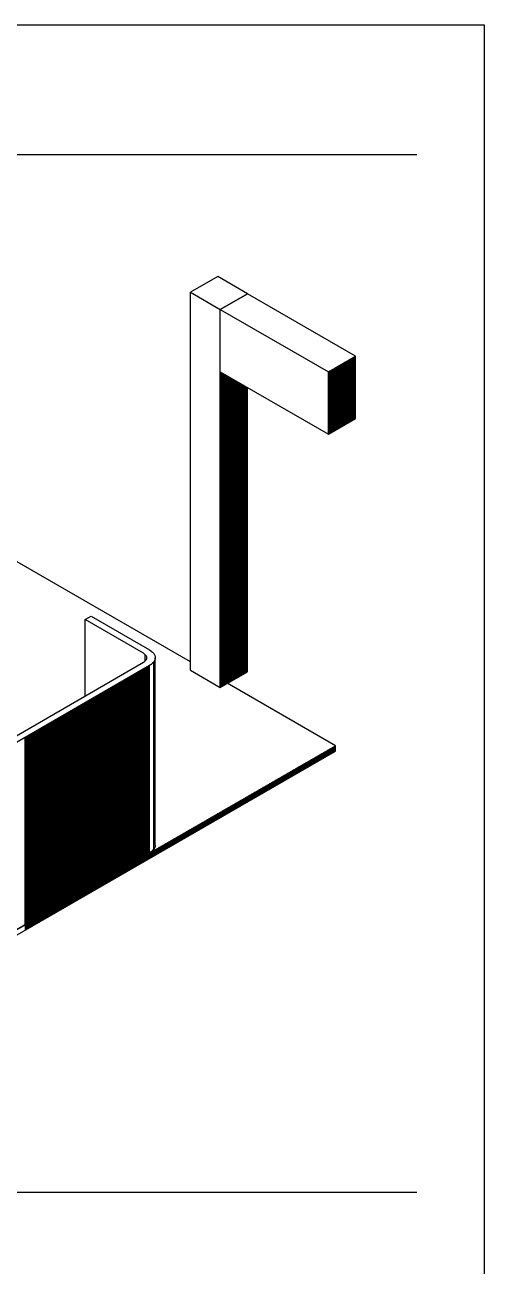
# Model space of a CAD drawing. Header units: inches. Extents: x 0.3 to 16.2, y 0.3 to 11.4.
# Drawn here: x 14.34 to 16.22, y 6.29 to 11.38 of the extents above; entities that cross this region are included whole.
import ezdxf

# ---------------------------------------------------------------- set-up
doc = ezdxf.new("R2010")
doc.units = ezdxf.units.IN
doc.header["$LTSCALE"] = 0.009843
doc.header["$MEASUREMENT"] = 0
doc.layers.add('GEOMETRY', color=7, linetype='Continuous')

msp = doc.modelspace()

# ---------------------------------------------------------------- linework, layer by layer
at = {"layer": 'GEOMETRY'}
for p, q in [((11.063, 10.8465), (15.9449, 10.8465)), ((15.1291, 10.3469), (15.0177, 10.2827)), ((15.2512, 10.2764), (15.1291, 10.3469)), ((15.0177, 10.2827), (15.1398, 10.2122)), ((15.0177, 10.2827), (15.1398, 10.2122)), ((15.0177, 8.7339), (15.0177, 10.2827)), ((15.1398, 10.2122), (15.2512, 10.2764)), ((15.1398, 10.2122), (15.2512, 10.2764)), ((15.2512, 10.2764), (15.1398, 10.2122)), ((15.6937, 10.0209), (15.2512, 10.2764)), ((15.1398, 8.6634), (15.1398, 10.2122)), ((15.1398, 10.2122), (15.5823, 9.9567)), ((15.1398, 10.2122), (15.5823, 9.9567)), ((15.1398, 9.9559), (15.1398, 10.2122)), ((15.5823, 9.9567), (15.6937, 10.0209)), ((15.5823, 9.9567), (15.6937, 10.0209)), ((15.6937, 9.7646), (15.6937, 10.0209)), ((15.6055, 9.7138), (15.6055, 9.9701)), ((15.6094, 9.7161), (15.6094, 9.972)), ((15.613, 9.7181), (15.613, 9.9744)), ((15.6169, 9.7205), (15.6169, 9.9764)), ((15.6209, 9.7224), (15.6209, 9.9787)), ((15.6248, 9.7248), (15.6248, 9.9811)), ((15.6283, 9.7272), (15.6283, 9.9831)), ((15.6323, 9.7291), (15.6323, 9.9854)), ((15.6362, 9.7315), (15.6362, 9.9878)), ((15.6402, 9.7339), (15.6402, 9.9898)), ((15.6437, 9.7358), (15.6437, 9.9921)), ((15.6476, 9.7382), (15.6476, 9.9945)), ((15.6516, 9.7402), (15.6516, 9.9965)), ((15.6555, 9.7425), (15.6555, 9.9988)), ((15.6591, 9.7449), (15.6591, 10.0008)), ((15.663, 9.7469), (15.663, 10.0031)), ((15.6669, 9.7492), (15.6669, 10.0055)), ((15.6709, 9.7516), (15.6709, 10.0075)), ((15.6744, 9.7535), (15.6744, 10.0098)), ((15.6783, 9.7559), (15.6783, 10.0122)), ((15.6823, 9.7583), (15.6823, 10.0142)), ((15.6862, 9.7602), (15.6862, 10.0165)), ((15.6898, 9.7626), (15.6898, 10.0189)), ((15.1398, 9.9559), (15.5823, 9.7004)), ((15.1433, 8.6657), (15.1433, 9.9539)), ((15.1472, 8.6677), (15.1472, 9.9516)), ((15.1512, 8.6701), (15.1512, 9.9492)), ((15.1551, 8.6724), (15.1551, 9.9472)), ((15.1587, 8.6744), (15.1587, 9.9449)), ((15.1626, 8.6768), (15.1626, 9.9429)), ((15.1665, 8.6787), (15.1665, 9.9406)), ((15.1705, 8.6811), (15.1705, 9.9382)), ((15.174, 8.6835), (15.174, 9.9362)), ((15.178, 8.6854), (15.178, 9.9339)), ((15.1819, 8.6878), (15.1819, 9.9315)), ((15.1858, 8.6902), (15.1858, 9.9295)), ((15.1898, 8.6921), (15.1898, 9.9272)), ((15.1933, 8.6945), (15.1933, 9.9248)), ((15.1972, 8.6969), (15.1972, 9.9228)), ((15.2012, 8.6988), (15.2012, 9.9205)), ((15.2051, 8.7012), (15.2051, 9.9185)), ((15.5823, 9.7004), (15.5823, 9.9567)), ((15.5862, 9.7028), (15.5862, 9.9587)), ((15.5902, 9.7047), (15.5902, 9.961)), ((15.5941, 9.7071), (15.5941, 9.9634)), ((15.5976, 9.7094), (15.5976, 9.9654)), ((15.6016, 9.7114), (15.6016, 9.9677)), ((15.2087, 8.7031), (15.2087, 9.9161)), ((15.2126, 8.7055), (15.2126, 9.9138)), ((15.2165, 8.7079), (15.2165, 9.9118)), ((15.2205, 8.7098), (15.2205, 9.9094)), ((15.224, 8.7122), (15.224, 9.9071)), ((15.228, 8.7146), (15.228, 9.9051)), ((15.2319, 8.7165), (15.2319, 9.9028)), ((15.2358, 8.7189), (15.2358, 9.9008)), ((15.2394, 8.7213), (15.2394, 9.8984)), ((15.2433, 8.7232), (15.2433, 9.8961)), ((15.2472, 8.7256), (15.2472, 9.8941)), ((15.2512, 8.7276), (15.2512, 9.8917)), ((15.5823, 9.7004), (15.6937, 9.7646)), ((15.0177, 8.7673), (13.6602, 9.5512)), ((14.5858, 8.9409), (14.6102, 8.9551)), ((14.6102, 8.9551), (14.85, 8.8165)), ((14.8256, 8.8028), (14.5858, 8.9409)), ((14.8256, 8.8028), (14.5858, 8.9409)), ((14.5858, 8.628), (14.5858, 8.9409)), ((14.8295, 8.8), (14.8256, 8.8028)), ((14.8295, 8.8), (14.8256, 8.8028)), ((14.8327, 8.7972), (14.8295, 8.8)), ((14.8327, 8.7972), (14.8295, 8.8)), ((14.85, 8.8165), (14.8567, 8.8122)), ((14.8567, 8.8122), (14.8626, 8.8071)), ((14.8626, 8.8071), (14.8669, 8.802)), ((14.8669, 8.802), (14.8705, 8.7965)), ((13.7563, 8.1488), (14.8256, 8.7661)), ((14.85, 8.7524), (13.7803, 8.1346)), ((14.85, 8.7524), (13.7803, 8.1346)), ((14.8256, 8.7661), (14.8295, 8.7689)), ((14.8295, 8.7689), (14.8327, 8.7717)), ((14.8354, 8.7945), (14.8327, 8.7972)), ((14.8354, 8.7945), (14.8327, 8.7972)), ((14.8327, 8.7717), (14.8327, 8.7972)), ((14.8327, 8.7717), (14.8354, 8.7748)), ((14.8374, 8.7913), (14.8354, 8.7945)), ((14.8374, 8.7913), (14.8354, 8.7945)), ((14.8354, 8.7748), (14.8374, 8.778)), ((14.8386, 8.7878), (14.8374, 8.7913)), ((14.8386, 8.7878), (14.8374, 8.7913)), ((14.8374, 8.778), (14.8386, 8.7811)), ((14.839, 8.7846), (14.8386, 8.7878)), ((14.839, 8.7846), (14.8386, 8.7878)), ((14.8386, 8.7811), (14.8386, 8.7878)), ((14.8386, 8.7811), (14.839, 8.7846)), ((14.8461, 7.9827), (14.8461, 8.75)), ((14.8567, 8.7567), (14.85, 8.7524)), ((14.8567, 8.7567), (14.85, 8.7524)), ((14.85, 7.985), (14.85, 8.7524)), ((14.8626, 8.7618), (14.8567, 8.7567)), ((14.8626, 8.7618), (14.8567, 8.7567)), ((14.8669, 8.7669), (14.8626, 8.7618)), ((14.8669, 8.7669), (14.8626, 8.7618)), ((14.8705, 8.7728), (14.8669, 8.7669)), ((14.8705, 8.7728), (14.8669, 8.7669)), ((14.8669, 7.9996), (14.8669, 8.7669)), ((14.8705, 8.7965), (14.8724, 8.7906)), ((14.8724, 8.7787), (14.8705, 8.7728)), ((14.8724, 8.7787), (14.8705, 8.7728)), ((14.8724, 8.7906), (14.8732, 8.7846)), ((14.8732, 8.7846), (14.8724, 8.7787)), ((14.8732, 8.7846), (14.8724, 8.7787)), ((14.8732, 8.0169), (14.8732, 8.7846)), ((14.7575, 7.9315), (14.7575, 8.6988)), ((14.761, 7.9335), (14.761, 8.7012)), ((14.765, 7.9358), (14.765, 8.7031)), ((14.7689, 7.9382), (14.7689, 8.7055)), ((14.7728, 7.9402), (14.7728, 8.7079)), ((14.7768, 7.9425), (14.7768, 8.7098)), ((14.7803, 7.9449), (14.7803, 8.7122)), ((14.7843, 7.9469), (14.7843, 8.7146)), ((14.7882, 7.9492), (14.7882, 8.7165)), ((14.7921, 7.9516), (14.7921, 8.7189)), ((14.7961, 7.9535), (14.7961, 8.7213)), ((14.7996, 7.9559), (14.7996, 8.7232)), ((14.8035, 7.9583), (14.8035, 8.7256)), ((14.8075, 7.9602), (14.8075, 8.728)), ((14.8114, 7.9626), (14.8114, 8.7299)), ((14.8154, 7.965), (14.8154, 8.7323)), ((14.8189, 7.9669), (14.8189, 8.7346)), ((14.8228, 7.9693), (14.8228, 8.7366)), ((14.8268, 7.9717), (14.8268, 8.739)), ((14.8307, 7.9736), (14.8307, 8.7413)), ((14.8346, 7.976), (14.8346, 8.7433)), ((14.8382, 7.9783), (14.8382, 8.7457)), ((14.8421, 7.9803), (14.8421, 8.748)), ((15.0177, 8.7339), (15.1398, 8.6634)), ((15.1398, 8.6634), (15.2512, 8.7276)), ((14.6685, 7.8803), (14.6685, 8.6476)), ((14.6724, 7.8823), (14.6724, 8.6496)), ((14.6764, 7.8846), (14.6764, 8.652)), ((14.6799, 7.887), (14.6799, 8.6543)), ((14.6839, 7.889), (14.6839, 8.6563)), ((14.6878, 7.8913), (14.6878, 8.6587)), ((14.6917, 7.8937), (14.6917, 8.661)), ((14.6957, 7.8957), (14.6957, 8.663)), ((14.6992, 7.898), (14.6992, 8.6654)), ((14.7031, 7.9), (14.7031, 8.6677)), ((14.7071, 7.9024), (14.7071, 8.6697)), ((14.711, 7.9047), (14.711, 8.672)), ((14.715, 7.9067), (14.715, 8.6744)), ((14.7185, 7.9091), (14.7185, 8.6764)), ((14.7224, 7.9114), (14.7224, 8.6787)), ((14.7264, 7.9134), (14.7264, 8.6811)), ((14.7303, 7.9157), (14.7303, 8.6831)), ((14.7343, 7.9181), (14.7343, 8.6854)), ((14.7378, 7.9201), (14.7378, 8.6878)), ((14.7417, 7.9224), (14.7417, 8.6898)), ((14.7457, 7.9248), (14.7457, 8.6921)), ((14.7496, 7.9268), (14.7496, 8.6945)), ((14.7535, 7.9291), (14.7535, 8.6965)), ((15.6114, 8.4244), (15.1685, 8.6803)), ((14.5795, 7.8287), (14.5795, 8.5965)), ((14.5835, 7.8311), (14.5835, 8.5984)), ((14.5874, 7.8335), (14.5874, 8.6008)), ((14.5913, 7.8354), (14.5913, 8.6031)), ((14.5953, 7.8378), (14.5953, 8.6051)), ((14.5988, 7.8402), (14.5988, 8.6075)), ((14.6028, 7.8421), (14.6028, 8.6098)), ((14.6067, 7.8445), (14.6067, 8.6118)), ((14.6106, 7.8469), (14.6106, 8.6142)), ((14.6146, 7.8488), (14.6146, 8.6165)), ((14.6181, 7.8512), (14.6181, 8.6185)), ((14.622, 7.8535), (14.622, 8.6209)), ((14.626, 7.8555), (14.626, 8.6228)), ((14.6299, 7.8579), (14.6299, 8.6252)), ((14.6339, 7.8602), (14.6339, 8.6276)), ((14.6374, 7.8622), (14.6374, 8.6295)), ((14.6413, 7.8646), (14.6413, 8.6319)), ((14.6453, 7.8669), (14.6453, 8.6343)), ((14.6492, 7.8689), (14.6492, 8.6362)), ((14.6531, 7.8713), (14.6531, 8.6386)), ((14.6571, 7.8736), (14.6571, 8.6409)), ((14.6606, 7.8756), (14.6606, 8.6429)), ((14.6646, 7.878), (14.6646, 8.6453)), ((14.4909, 7.7776), (14.4909, 8.5449)), ((14.4949, 7.7799), (14.4949, 8.5472)), ((14.4984, 7.7819), (14.4984, 8.5496)), ((14.5024, 7.7843), (14.5024, 8.5516)), ((14.5063, 7.7866), (14.5063, 8.5539)), ((14.5102, 7.7886), (14.5102, 8.5563)), ((14.5142, 7.7909), (14.5142, 8.5583)), ((14.5177, 7.7933), (14.5177, 8.5606)), ((14.5217, 7.7953), (14.5217, 8.563)), ((14.5256, 7.7976), (14.5256, 8.565)), ((14.5295, 7.8), (14.5295, 8.5673)), ((14.5335, 7.802), (14.5335, 8.5697)), ((14.537, 7.8043), (14.537, 8.5717)), ((14.5409, 7.8067), (14.5409, 8.574)), ((14.5449, 7.8087), (14.5449, 8.5764)), ((14.5488, 7.811), (14.5488, 8.5783)), ((14.5528, 7.8134), (14.5528, 8.5807)), ((14.5567, 7.8154), (14.5567, 8.5831)), ((14.5602, 7.8177), (14.5602, 8.585)), ((14.5642, 7.8201), (14.5642, 8.5874)), ((14.5681, 7.822), (14.5681, 8.5898)), ((14.572, 7.8244), (14.572, 8.5917)), ((14.576, 7.8268), (14.576, 8.5941)), ((14.4059, 7.7283), (14.4059, 8.4961)), ((14.4098, 7.7307), (14.4098, 8.498)), ((14.4138, 7.7331), (14.4138, 8.5004)), ((14.4173, 7.735), (14.4173, 8.5028)), ((14.4213, 7.7374), (14.4213, 8.5047)), ((14.4252, 7.7398), (14.4252, 8.5071)), ((14.4291, 7.7417), (14.4291, 8.5094)), ((14.4331, 7.7441), (14.4331, 8.5114)), ((14.4366, 7.7465), (14.4366, 8.5138)), ((14.4406, 7.7484), (14.4406, 8.5161)), ((14.4445, 7.7508), (14.4445, 8.5181)), ((14.4484, 7.7531), (14.4484, 8.5205)), ((14.4524, 7.7551), (14.4524, 8.5228)), ((14.4563, 7.7575), (14.4563, 8.5248)), ((14.4598, 7.7598), (14.4598, 8.5272)), ((14.4638, 7.7618), (14.4638, 8.5295)), ((14.4677, 7.7642), (14.4677, 8.5315)), ((14.4717, 7.7665), (14.4717, 8.5339)), ((14.4756, 7.7685), (14.4756, 8.5362)), ((14.4791, 7.7709), (14.4791, 8.5382)), ((14.4831, 7.7732), (14.4831, 8.5406)), ((14.487, 7.7752), (14.487, 8.5429)), ((14.3402, 7.6906), (14.3402, 8.4579)), ((14.3441, 7.6929), (14.3441, 8.4602)), ((14.348, 7.6953), (14.348, 8.4626)), ((14.352, 7.6972), (14.352, 8.4646)), ((14.3559, 7.6996), (14.3559, 8.4669)), ((14.3594, 7.702), (14.3594, 8.4693)), ((14.3634, 7.7039), (14.3634, 8.4713)), ((14.3673, 7.7063), (14.3673, 8.4736)), ((14.3713, 7.7087), (14.3713, 8.476)), ((14.3752, 7.7106), (14.3752, 8.478)), ((14.3787, 7.713), (14.3787, 8.4803)), ((14.3827, 7.7154), (14.3827, 8.4827)), ((14.3866, 7.7173), (14.3866, 8.4846)), ((14.3906, 7.7197), (14.3906, 8.487)), ((14.3945, 7.7217), (14.3945, 8.4894)), ((14.398, 7.724), (14.398, 8.4913)), ((14.402, 7.7264), (14.402, 8.4937)), ((13.265, 7.0697), (15.6114, 8.4244)), ((13.265, 7.0697), (15.6114, 8.4244)), ((13.265, 7.0472), (15.6114, 8.4024)), ((15.5571, 8.3709), (15.5571, 8.3933)), ((15.561, 8.3732), (15.561, 8.3957)), ((15.565, 8.3752), (15.565, 8.3976)), ((15.5689, 8.3776), (15.5689, 8.4)), ((15.5728, 8.3799), (15.5728, 8.4024)), ((15.5768, 8.3819), (15.5768, 8.4043)), ((15.5803, 8.3843), (15.5803, 8.4067)), ((15.5843, 8.3866), (15.5843, 8.4091)), ((15.5882, 8.3886), (15.5882, 8.411)), ((15.5921, 8.3909), (15.5921, 8.4134)), ((15.5961, 8.3933), (15.5961, 8.4157)), ((15.6, 8.3953), (15.6, 8.4177)), ((15.6035, 8.3976), (15.6035, 8.4201)), ((15.6075, 8.4), (15.6075, 8.4224)), ((15.6114, 8.4024), (15.6114, 8.4244)), ((15.4681, 8.3193), (15.4681, 8.3417)), ((15.472, 8.3217), (15.472, 8.3441)), ((15.476, 8.324), (15.476, 8.3465)), ((15.4799, 8.326), (15.4799, 8.3484)), ((15.4839, 8.3283), (15.4839, 8.3508)), ((15.4874, 8.3307), (15.4874, 8.3531)), ((15.4913, 8.3331), (15.4913, 8.3551)), ((15.4953, 8.335), (15.4953, 8.3575)), ((15.4992, 8.3374), (15.4992, 8.3598)), ((15.5031, 8.3398), (15.5031, 8.3618)), ((15.5071, 8.3417), (15.5071, 8.3642)), ((15.5106, 8.3441), (15.5106, 8.3665)), ((15.5146, 8.3465), (15.5146, 8.3685)), ((15.5185, 8.3484), (15.5185, 8.3709)), ((15.5224, 8.3508), (15.5224, 8.3732)), ((15.5264, 8.3531), (15.5264, 8.3752)), ((15.5303, 8.3551), (15.5303, 8.3776)), ((15.5339, 8.3575), (15.5339, 8.3799)), ((15.5378, 8.3598), (15.5378, 8.3819)), ((15.5417, 8.3618), (15.5417, 8.3843)), ((15.5457, 8.3642), (15.5457, 8.3866)), ((15.5496, 8.3665), (15.5496, 8.389)), ((15.5535, 8.3685), (15.5535, 8.3909)), ((15.3791, 8.2681), (15.3791, 8.2906)), ((15.3831, 8.2705), (15.3831, 8.2925)), ((15.387, 8.2724), (15.387, 8.2949)), ((15.3906, 8.2748), (15.3906, 8.2972)), ((15.3945, 8.2772), (15.3945, 8.2992)), ((15.3984, 8.2791), (15.3984, 8.3016)), ((15.4024, 8.2815), (15.4024, 8.3039)), ((15.4063, 8.2839), (15.4063, 8.3059)), ((15.4102, 8.2858), (15.4102, 8.3083)), ((15.4138, 8.2882), (15.4138, 8.3106)), ((15.4177, 8.2906), (15.4177, 8.3126)), ((15.4217, 8.2925), (15.4217, 8.315)), ((15.4256, 8.2949), (15.4256, 8.3173)), ((15.4295, 8.2972), (15.4295, 8.3193)), ((15.4335, 8.2992), (15.4335, 8.3217)), ((15.4374, 8.3016), (15.4374, 8.324)), ((15.4409, 8.3039), (15.4409, 8.3264)), ((15.4449, 8.3059), (15.4449, 8.3283)), ((15.4488, 8.3083), (15.4488, 8.3307)), ((15.4528, 8.3106), (15.4528, 8.3331)), ((15.4567, 8.3126), (15.4567, 8.335)), ((15.4606, 8.315), (15.4606, 8.3374)), ((15.4642, 8.3173), (15.4642, 8.3398)), ((15.2941, 8.2189), (15.2941, 8.2413)), ((15.2976, 8.2213), (15.2976, 8.2433)), ((15.3016, 8.2232), (15.3016, 8.2457)), ((15.3055, 8.2256), (15.3055, 8.248)), ((15.3094, 8.228), (15.3094, 8.25)), ((15.3134, 8.2299), (15.3134, 8.2524)), ((15.3173, 8.2323), (15.3173, 8.2547)), ((15.3209, 8.2346), (15.3209, 8.2567)), ((15.3248, 8.2366), (15.3248, 8.2591)), ((15.3287, 8.239), (15.3287, 8.2614)), ((15.3327, 8.2413), (15.3327, 8.2638)), ((15.3366, 8.2433), (15.3366, 8.2657)), ((15.3406, 8.2457), (15.3406, 8.2681)), ((15.3441, 8.248), (15.3441, 8.2705)), ((15.348, 8.25), (15.348, 8.2724)), ((15.352, 8.2524), (15.352, 8.2748)), ((15.3559, 8.2547), (15.3559, 8.2772)), ((15.3598, 8.2567), (15.3598, 8.2791)), ((15.3638, 8.2591), (15.3638, 8.2815)), ((15.3673, 8.2614), (15.3673, 8.2839)), ((15.3713, 8.2634), (15.3713, 8.2858)), ((15.3752, 8.2657), (15.3752, 8.2882)), ((15.2047, 8.1673), (15.2047, 8.1898)), ((15.2087, 8.1697), (15.2087, 8.1921)), ((15.2126, 8.172), (15.2126, 8.1941)), ((15.2165, 8.174), (15.2165, 8.1965)), ((15.2205, 8.1764), (15.2205, 8.1988)), ((15.2244, 8.1787), (15.2244, 8.2012)), ((15.228, 8.1807), (15.228, 8.2031)), ((15.2319, 8.1831), (15.2319, 8.2055)), ((15.2358, 8.1854), (15.2358, 8.2079)), ((15.2398, 8.1874), (15.2398, 8.2098)), ((15.2437, 8.1898), (15.2437, 8.2122)), ((15.2476, 8.1921), (15.2476, 8.2146)), ((15.2512, 8.1941), (15.2512, 8.2165)), ((15.2551, 8.1965), (15.2551, 8.2189)), ((15.2591, 8.1988), (15.2591, 8.2213)), ((15.263, 8.2008), (15.263, 8.2232)), ((15.2669, 8.2031), (15.2669, 8.2256)), ((15.2709, 8.2055), (15.2709, 8.228)), ((15.2744, 8.2079), (15.2744, 8.2299)), ((15.2783, 8.2098), (15.2783, 8.2323)), ((15.2823, 8.2122), (15.2823, 8.2346)), ((15.2862, 8.2146), (15.2862, 8.2366)), ((15.2902, 8.2165), (15.2902, 8.239)), ((15.1157, 8.1161), (15.1157, 8.1386)), ((15.1197, 8.1181), (15.1197, 8.1406)), ((15.1236, 8.1205), (15.1236, 8.1429)), ((15.1276, 8.1228), (15.1276, 8.1453)), ((15.1315, 8.1248), (15.1315, 8.1472)), ((15.135, 8.1272), (15.135, 8.1496)), ((15.139, 8.1295), (15.139, 8.152)), ((15.1429, 8.1315), (15.1429, 8.1539)), ((15.1469, 8.1339), (15.1469, 8.1563)), ((15.1508, 8.1362), (15.1508, 8.1587)), ((15.1547, 8.1382), (15.1547, 8.1606)), ((15.1583, 8.1406), (15.1583, 8.163)), ((15.1622, 8.1429), (15.1622, 8.1654)), ((15.1661, 8.1453), (15.1661, 8.1673)), ((15.1701, 8.1472), (15.1701, 8.1697)), ((15.174, 8.1496), (15.174, 8.172)), ((15.178, 8.152), (15.178, 8.174)), ((15.1815, 8.1539), (15.1815, 8.1764)), ((15.1854, 8.1563), (15.1854, 8.1787)), ((15.1894, 8.1587), (15.1894, 8.1807)), ((15.1933, 8.1606), (15.1933, 8.1831)), ((15.1972, 8.163), (15.1972, 8.1854)), ((15.2012, 8.1654), (15.2012, 8.1874)), ((15.0307, 8.0669), (15.0307, 8.0894)), ((15.0346, 8.0689), (15.0346, 8.0913)), ((15.0382, 8.0713), (15.0382, 8.0937)), ((15.0421, 8.0736), (15.0421, 8.0961)), ((15.0461, 8.076), (15.0461, 8.098)), ((15.05, 8.078), (15.05, 8.1004)), ((15.0539, 8.0803), (15.0539, 8.1028)), ((15.0579, 8.0827), (15.0579, 8.1047)), ((15.0618, 8.0846), (15.0618, 8.1071)), ((15.0654, 8.087), (15.0654, 8.1094)), ((15.0693, 8.0894), (15.0693, 8.1114)), ((15.0732, 8.0913), (15.0732, 8.1138)), ((15.0772, 8.0937), (15.0772, 8.1161)), ((15.0811, 8.0961), (15.0811, 8.1181)), ((15.085, 8.098), (15.085, 8.1205)), ((15.0886, 8.1004), (15.0886, 8.1228)), ((15.0925, 8.1028), (15.0925, 8.1248)), ((15.0965, 8.1047), (15.0965, 8.1272)), ((15.1004, 8.1071), (15.1004, 8.1295)), ((15.1043, 8.1094), (15.1043, 8.1319)), ((15.1083, 8.1114), (15.1083, 8.1339)), ((15.1118, 8.1138), (15.1118, 8.1362)), ((14.9417, 8.0154), (14.9417, 8.0378)), ((14.9453, 8.0177), (14.9453, 8.0402)), ((14.9492, 8.0201), (14.9492, 8.0421)), ((14.9531, 8.022), (14.9531, 8.0445)), ((14.9571, 8.0244), (14.9571, 8.0469)), ((14.961, 8.0268), (14.961, 8.0488)), ((14.965, 8.0287), (14.965, 8.0512)), ((14.9685, 8.0311), (14.9685, 8.0535)), ((14.9724, 8.0335), (14.9724, 8.0555)), ((14.9764, 8.0354), (14.9764, 8.0579)), ((14.9803, 8.0378), (14.9803, 8.0602)), ((14.9843, 8.0402), (14.9843, 8.0622)), ((14.9882, 8.0421), (14.9882, 8.0646)), ((14.9917, 8.0445), (14.9917, 8.0669)), ((14.9957, 8.0469), (14.9957, 8.0693)), ((14.9996, 8.0488), (14.9996, 8.0713)), ((15.0035, 8.0512), (15.0035, 8.0736)), ((15.0075, 8.0535), (15.0075, 8.076)), ((15.0114, 8.0555), (15.0114, 8.078)), ((15.015, 8.0579), (15.015, 8.0803)), ((15.0189, 8.0602), (15.0189, 8.0827)), ((15.0228, 8.0622), (15.0228, 8.0846)), ((15.0268, 8.0646), (15.0268, 8.087)), ((14.8567, 7.9894), (14.85, 7.985)), ((14.8524, 7.9642), (14.8524, 7.9862)), ((14.8563, 7.9661), (14.8563, 7.9886)), ((14.8626, 7.9945), (14.8567, 7.9894)), ((14.8602, 7.9685), (14.8602, 7.9909)), ((14.8669, 7.9996), (14.8626, 7.9945)), ((14.8642, 7.9709), (14.8642, 7.9929)), ((14.8705, 8.0051), (14.8669, 7.9996)), ((14.8681, 7.9728), (14.8681, 7.9953)), ((14.8724, 8.011), (14.8705, 8.0051)), ((14.872, 7.9752), (14.872, 7.9976)), ((14.8732, 8.0169), (14.8724, 8.011)), ((14.8756, 7.9776), (14.8756, 7.9996)), ((14.8795, 7.9795), (14.8795, 8.002)), ((14.8835, 7.9819), (14.8835, 8.0043)), ((14.8874, 7.9843), (14.8874, 8.0067)), ((14.8913, 7.9862), (14.8913, 8.0087)), ((14.8953, 7.9886), (14.8953, 8.011)), ((14.8988, 7.9909), (14.8988, 8.0134)), ((14.9028, 7.9929), (14.9028, 8.0154)), ((14.9067, 7.9953), (14.9067, 8.0177)), ((14.9106, 7.9976), (14.9106, 8.0201)), ((14.9146, 7.9996), (14.9146, 8.022)), ((14.9185, 8.002), (14.9185, 8.0244)), ((14.922, 8.0043), (14.922, 8.0268)), ((14.926, 8.0063), (14.926, 8.0287)), ((14.9299, 8.0087), (14.9299, 8.0311)), ((14.9339, 8.011), (14.9339, 8.0335)), ((14.9378, 8.0134), (14.9378, 8.0354)), ((14.85, 7.985), (13.7803, 7.3673)), ((14.7634, 7.9126), (14.7634, 7.935)), ((14.7673, 7.915), (14.7673, 7.937)), ((14.7713, 7.9169), (14.7713, 7.9394)), ((14.7752, 7.9193), (14.7752, 7.9417)), ((14.7791, 7.9217), (14.7791, 7.9441)), ((14.7827, 7.9236), (14.7827, 7.9461)), ((14.7866, 7.926), (14.7866, 7.9484)), ((14.7906, 7.9283), (14.7906, 7.9508)), ((14.7945, 7.9303), (14.7945, 7.9528)), ((14.7984, 7.9327), (14.7984, 7.9551)), ((14.8024, 7.935), (14.8024, 7.9575)), ((14.8059, 7.937), (14.8059, 7.9594)), ((14.8098, 7.9394), (14.8098, 7.9618)), ((14.8138, 7.9417), (14.8138, 7.9642)), ((14.8177, 7.9437), (14.8177, 7.9661)), ((14.8217, 7.9461), (14.8217, 7.9685)), ((14.8256, 7.9484), (14.8256, 7.9709)), ((14.8291, 7.9508), (14.8291, 7.9728)), ((14.8331, 7.9528), (14.8331, 7.9752)), ((14.837, 7.9551), (14.837, 7.9776)), ((14.8409, 7.9575), (14.8409, 7.9795)), ((14.8449, 7.9594), (14.8449, 7.9819)), ((14.8488, 7.9618), (14.8488, 7.9843)), ((14.6783, 7.8634), (14.6783, 7.8858)), ((14.6823, 7.8657), (14.6823, 7.8882)), ((14.6858, 7.8677), (14.6858, 7.8902)), ((14.6898, 7.8701), (14.6898, 7.8925)), ((14.6937, 7.8724), (14.6937, 7.8949)), ((14.6976, 7.8744), (14.6976, 7.8969)), ((14.7016, 7.8768), (14.7016, 7.8992)), ((14.7055, 7.8791), (14.7055, 7.9016)), ((14.7094, 7.8811), (14.7094, 7.9035)), ((14.713, 7.8835), (14.713, 7.9059)), ((14.7169, 7.8858), (14.7169, 7.9083)), ((14.7209, 7.8882), (14.7209, 7.9102)), ((14.7248, 7.8902), (14.7248, 7.9126)), ((14.7287, 7.8925), (14.7287, 7.915)), ((14.7327, 7.8949), (14.7327, 7.9169)), ((14.7362, 7.8969), (14.7362, 7.9193)), ((14.7402, 7.8992), (14.7402, 7.9217)), ((14.7441, 7.9016), (14.7441, 7.9236)), ((14.748, 7.9035), (14.748, 7.926)), ((14.752, 7.9059), (14.752, 7.9283)), ((14.7559, 7.9083), (14.7559, 7.9303)), ((14.7594, 7.9102), (14.7594, 7.9327)), ((14.5894, 7.8118), (14.5894, 7.8343)), ((14.5929, 7.8142), (14.5929, 7.8366)), ((14.5969, 7.8165), (14.5969, 7.839)), ((14.6008, 7.8189), (14.6008, 7.8409)), ((14.6047, 7.8209), (14.6047, 7.8433)), ((14.6087, 7.8232), (14.6087, 7.8457)), ((14.6126, 7.8256), (14.6126, 7.8476)), ((14.6161, 7.8276), (14.6161, 7.85)), ((14.6201, 7.8299), (14.6201, 7.8524)), ((14.624, 7.8323), (14.624, 7.8543)), ((14.628, 7.8343), (14.628, 7.8567)), ((14.6319, 7.8366), (14.6319, 7.8591)), ((14.6358, 7.839), (14.6358, 7.861)), ((14.6394, 7.8409), (14.6394, 7.8634)), ((14.6433, 7.8433), (14.6433, 7.8657)), ((14.6472, 7.8457), (14.6472, 7.8677)), ((14.6512, 7.8476), (14.6512, 7.8701)), ((14.6551, 7.85), (14.6551, 7.8724)), ((14.6591, 7.8524), (14.6591, 7.8748)), ((14.6626, 7.8543), (14.6626, 7.8768)), ((14.6665, 7.8567), (14.6665, 7.8791)), ((14.6705, 7.8591), (14.6705, 7.8815)), ((14.6744, 7.861), (14.6744, 7.8835)), ((14.5, 7.7606), (14.5, 7.7831)), ((14.5039, 7.763), (14.5039, 7.785)), ((14.5079, 7.765), (14.5079, 7.7874)), ((14.5118, 7.7673), (14.5118, 7.7898)), ((14.5157, 7.7697), (14.5157, 7.7917)), ((14.5197, 7.7717), (14.5197, 7.7941)), ((14.5232, 7.774), (14.5232, 7.7965)), ((14.5272, 7.7764), (14.5272, 7.7984)), ((14.5311, 7.7783), (14.5311, 7.8008)), ((14.535, 7.7807), (14.535, 7.8031)), ((14.539, 7.7831), (14.539, 7.8051)), ((14.5429, 7.785), (14.5429, 7.8075)), ((14.5465, 7.7874), (14.5465, 7.8098)), ((14.5504, 7.7898), (14.5504, 7.8122)), ((14.5543, 7.7917), (14.5543, 7.8142)), ((14.5583, 7.7941), (14.5583, 7.8165)), ((14.5622, 7.7965), (14.5622, 7.8189)), ((14.5661, 7.7984), (14.5661, 7.8209)), ((14.5697, 7.8008), (14.5697, 7.8232)), ((14.5736, 7.8031), (14.5736, 7.8256)), ((14.5776, 7.8051), (14.5776, 7.8276)), ((14.5815, 7.8075), (14.5815, 7.8299)), ((14.5854, 7.8098), (14.5854, 7.8323)), ((14.411, 7.7091), (14.411, 7.7315)), ((14.415, 7.7114), (14.415, 7.7339)), ((14.4189, 7.7138), (14.4189, 7.7358)), ((14.4228, 7.7157), (14.4228, 7.7382)), ((14.4268, 7.7181), (14.4268, 7.7406)), ((14.4303, 7.7205), (14.4303, 7.7425)), ((14.4343, 7.7224), (14.4343, 7.7449)), ((14.4382, 7.7248), (14.4382, 7.7472)), ((14.4421, 7.7272), (14.4421, 7.7496)), ((14.4461, 7.7291), (14.4461, 7.7516)), ((14.45, 7.7315), (14.45, 7.7539)), ((14.4535, 7.7339), (14.4535, 7.7563)), ((14.4575, 7.7358), (14.4575, 7.7583)), ((14.4614, 7.7382), (14.4614, 7.7606)), ((14.4654, 7.7406), (14.4654, 7.763)), ((14.4693, 7.7425), (14.4693, 7.765)), ((14.4732, 7.7449), (14.4732, 7.7673)), ((14.4768, 7.7472), (14.4768, 7.7697)), ((14.4807, 7.7492), (14.4807, 7.7717)), ((14.4846, 7.7516), (14.4846, 7.774)), ((14.4886, 7.7539), (14.4886, 7.7764)), ((14.4925, 7.7563), (14.4925, 7.7783)), ((14.4965, 7.7583), (14.4965, 7.7807)), ((14.3413, 7.6689), (14.3413, 7.6913)), ((14.3453, 7.6713), (14.3453, 7.6937)), ((14.3492, 7.6732), (14.3492, 7.6957)), ((14.3531, 7.6756), (14.3531, 7.698)), ((14.3571, 7.678), (14.3571, 7.7004)), ((14.3606, 7.6799), (14.3606, 7.7024)), ((14.3646, 7.6823), (14.3646, 7.7047)), ((14.3685, 7.6846), (14.3685, 7.7071)), ((14.3724, 7.6866), (14.3724, 7.7091)), ((14.3764, 7.689), (14.3764, 7.7114)), ((14.3803, 7.6913), (14.3803, 7.7138)), ((14.3839, 7.6937), (14.3839, 7.7157)), ((14.3878, 7.6957), (14.3878, 7.7181)), ((14.3917, 7.698), (14.3917, 7.7205)), ((14.3957, 7.7004), (14.3957, 7.7224)), ((14.3996, 7.7024), (14.3996, 7.7248)), ((14.4035, 7.7047), (14.4035, 7.7272)), ((14.4071, 7.7071), (14.4071, 7.7291)), ((11.063, 6.5945), (15.9449, 6.5945))]:
    msp.add_line(p, q, dxfattribs=at)
msp.add_lwpolyline([(0.315, 11.378), (16.2205, 11.378), (16.2205, 0.315), (0.315, 0.315), (0.315, 11.378)], dxfattribs=at)

doc.saveas('drawing.dxf')
